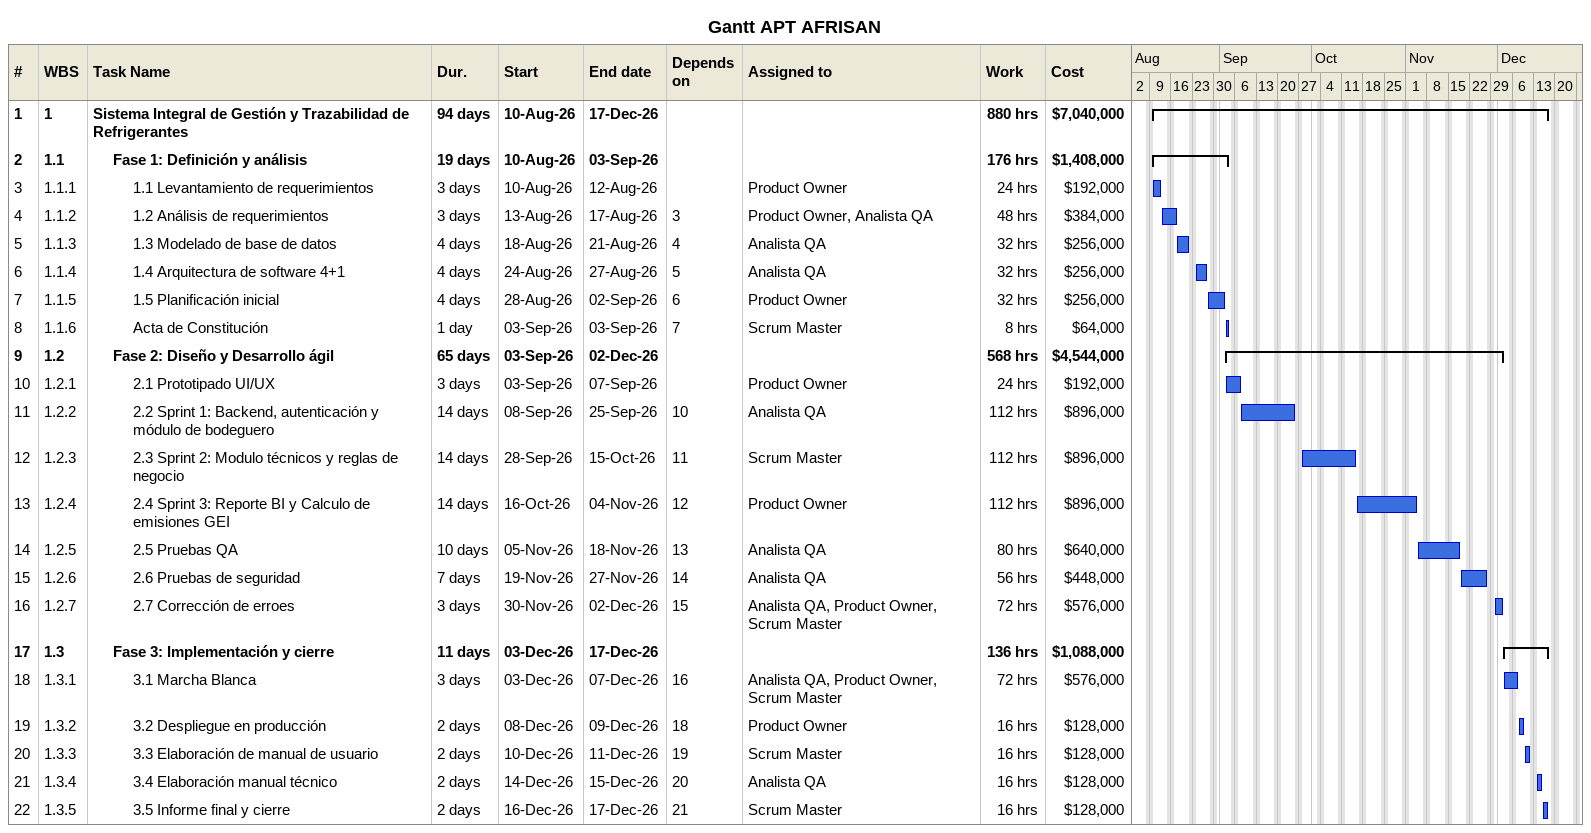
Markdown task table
Gantt APT AFRISAN

| ID | WBS | Task | Duration | Start | Finish | Predecessors | Resources | Work (h) | Cost ($) |
|---|---|---|---|---|---|---|---|---|---|
| 1 | 1 | **Sistema Integral de Gestión y Trazabilidad de Refrigerantes** | 94d | 2026-08-10 | 2026-12-17 |  |  | 880 | 7040000 |
| 2 | 1.1 | **Fase 1: Definición y análisis** | 19d | 2026-08-10 | 2026-09-03 |  |  | 176 | 1408000 |
| 3 | 1.1.1 | 1.1 Levantamiento de requerimientos | 3d | 2026-08-10 | 2026-08-12 |  | Product Owner | 24 | 192000 |
| 4 | 1.1.2 | 1.2 Análisis de requerimientos | 3d | 2026-08-13 | 2026-08-17 | 3 | Product Owner, Analista QA | 48 | 384000 |
| 5 | 1.1.3 | 1.3 Modelado de base de datos | 4d | 2026-08-18 | 2026-08-21 | 4 | Analista QA | 32 | 256000 |
| 6 | 1.1.4 | 1.4 Arquitectura de software 4+1 | 4d | 2026-08-24 | 2026-08-27 | 5 | Analista QA | 32 | 256000 |
| 7 | 1.1.5 | 1.5 Planificación inicial | 4d | 2026-08-28 | 2026-09-02 | 6 | Product Owner | 32 | 256000 |
| 8 | 1.1.6 | Acta de Constitución | 1d | 2026-09-03 | 2026-09-03 | 7 | Scrum Master | 8 | 64000 |
| 9 | 1.2 | **Fase 2: Diseño y Desarrollo ágil** | 65d | 2026-09-03 | 2026-12-02 |  |  | 568 | 4544000 |
| 10 | 1.2.1 | 2.1 Prototipado UI/UX | 3d | 2026-09-03 | 2026-09-07 |  | Product Owner | 24 | 192000 |
| 11 | 1.2.2 | 2.2 Sprint 1: Backend, autenticación y módulo de bodeguero | 14d | 2026-09-08 | 2026-09-25 | 10 | Analista QA | 112 | 896000 |
| 12 | 1.2.3 | 2.3 Sprint 2: Modulo técnicos y reglas de negocio | 14d | 2026-09-28 | 2026-10-15 | 11 | Scrum Master | 112 | 896000 |
| 13 | 1.2.4 | 2.4 Sprint 3: Reporte BI y Calculo de emisiones GEI | 14d | 2026-10-16 | 2026-11-04 | 12 | Product Owner | 112 | 896000 |
| 14 | 1.2.5 | 2.5 Pruebas QA | 10d | 2026-11-05 | 2026-11-18 | 13 | Analista QA | 80 | 640000 |
| 15 | 1.2.6 | 2.6 Pruebas de seguridad | 7d | 2026-11-19 | 2026-11-27 | 14 | Analista QA | 56 | 448000 |
| 16 | 1.2.7 | 2.7 Corrección de erroes | 3d | 2026-11-30 | 2026-12-02 | 15 | Analista QA, Product Owner, Scrum Master | 72 | 576000 |
| 17 | 1.3 | **Fase 3: Implementación y cierre** | 11d | 2026-12-03 | 2026-12-17 |  |  | 136 | 1088000 |
| 18 | 1.3.1 | 3.1 Marcha Blanca | 3d | 2026-12-03 | 2026-12-07 | 16 | Analista QA, Product Owner, Scrum Master | 72 | 576000 |
| 19 | 1.3.2 | 3.2 Despliegue en producción | 2d | 2026-12-08 | 2026-12-09 | 18 | Product Owner | 16 | 128000 |
| 20 | 1.3.3 | 3.3 Elaboración de manual de usuario | 2d | 2026-12-10 | 2026-12-11 | 19 | Scrum Master | 16 | 128000 |
| 21 | 1.3.4 | 3.4 Elaboración manual técnico | 2d | 2026-12-14 | 2026-12-15 | 20 | Analista QA | 16 | 128000 |
| 22 | 1.3.5 | 3.5 Informe final y cierre | 2d | 2026-12-16 | 2026-12-17 | 21 | Scrum Master | 16 | 128000 |
